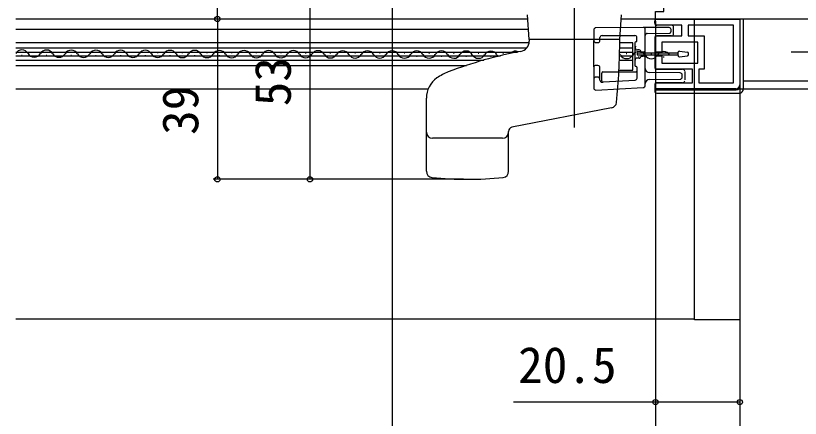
# Model space of a CAD drawing. Units: millimetres, scale not verified. Extents: x -525 to 525, y -783 to 777.
# Drawn here: x 1.5 to 192.2, y -631.8 to -533.8 of the extents above; entities that cross this region are included whole.
import ezdxf
from ezdxf.enums import TextEntityAlignment as Align

# ---------------------------------------------------------------- set-up
doc = ezdxf.new("R2010")
doc.units = ezdxf.units.MM
doc.header["$LTSCALE"] = 4
for name, color, linetype in [('0-2_YKK_11', 7, 'Continuous'), ('0-4_YKK_12', 2, 'Continuous'), ('0-5_YKK_13', 4, 'Continuous'), ('0-7_YKK_D', 6, 'Continuous')]:
    doc.layers.add(name, color=color, linetype=linetype)
doc.styles.add('ＭＳ ゴシック', font='')
doc.styles.get('ＭＳ ゴシック').set_extended_font_data('MS Gothic')

msp = doc.modelspace()

# ---------------------------------------------------------------- linework, layer by layer
at = {"layer": '0-2_YKK_11'}
for points in [[(216.2, -533.6), (216.2, -530.7), (210.2, -530.7), (210.2, -533.1), (211.8, -533.1), (211.8, -534.6), (197, -534.6), (197, -547.508), (197.25, -547.804), (197.5, -548.1), (197.5, -549.6), (195, -549.6), (195, -534.6), (157, -534.6), (157, -532.8), (159, -532.8), (159, -524.6), (162.3, -524.6)], [(157, -534.6), (177.5, -534.6), (177.5, -550.6)], [(176.5, -551.6), (157, -551.6), (157, -550.1), (166, -550.1), (166, -546.8), (157, -546.8), (157, -543.55), (158.5, -543.55), (158.5, -545.3), (167.3, -545.3), (167.3, -540.2), (158.5, -540.2), (158.5, -542.65), (157, -542.65), (157, -538.7), (163.4, -538.7), (163.4, -536.1), (157, -536.1), (157, -534.6)]]:
    msp.add_lwpolyline(points, dxfattribs=at)
msp.add_lwpolyline([(176, -550.1), (176, -536.1), (164.9, -536.1), (164.9, -538.7), (168.8, -538.7), (168.8, -546.8), (167.5, -546.8), (167.5, -550.1)], close=True, dxfattribs=at)
msp.add_arc((176.5, -550.6), 1, 270.00001, 359.99999, dxfattribs=at)
at = {"layer": '0-4_YKK_12'}
for p, q in [((137.305, -549.975), (137.305, -427.151)), ((125.956, -534.6), (1.5, -534.6)), ((157.5, -534.6), (148.655, -534.6)), ((1.5, -537.07), (126.128, -537.07)), ((1.5, -540.27), (126.291, -540.27)), ((126.278, -540.37), (1.5, -540.37)), ((1.5, -541.57), (125.753, -541.57)), ((148.292, -541.57), (151.5, -541.57)), ((151.5, -540.37), (148.303, -540.37)), ((151.5, -547.07), (151.5, -540.37)), ((1.5, -542.62), (123.43, -542.62)), ((1.5, -543.52), (119.301, -543.52)), ((2.869, -543.387), (3.069, -543.388)), ((5.871, -542.635), (6.071, -542.635)), ((8.869, -543.402), (9.069, -543.402)), ((11.871, -542.649), (12.071, -542.65)), ((14.869, -543.416), (15.069, -543.417)), ((17.871, -542.664), (18.071, -542.664)), ((20.869, -543.431), (21.069, -543.431)), ((23.871, -542.678), (24.071, -542.678)), ((26.869, -543.445), (27.069, -543.446)), ((29.871, -542.692), (30.071, -542.693)), ((32.869, -543.46), (33.069, -543.46)), ((35.871, -542.707), (36.071, -542.707)), ((38.869, -543.474), (39.069, -543.474)), ((41.871, -542.721), (42.071, -542.722)), ((44.869, -543.488), (45.069, -543.489)), ((47.871, -542.736), (48.071, -542.736)), ((50.869, -543.503), (51.069, -543.503)), ((53.871, -542.75), (54.071, -542.751)), ((56.869, -543.517), (57.069, -543.518)), ((59.871, -542.765), (60.071, -542.765)), ((62.869, -543.532), (63.069, -543.532)), ((65.871, -542.779), (66.071, -542.779)), ((68.869, -543.546), (69.069, -543.547)), ((71.871, -542.793), (72.071, -542.794)), ((74.869, -543.561), (75.069, -543.561)), ((77.871, -542.808), (78.071, -542.808)), ((80.869, -543.575), (81.069, -543.576)), ((83.871, -542.822), (84.071, -542.823)), ((89.871, -542.837), (90.071, -542.837)), ((95.871, -542.851), (96.071, -542.852)), ((101.871, -542.866), (102.071, -542.866)), ((107.871, -542.88), (108.071, -542.88)), ((113.871, -542.894), (114.071, -542.895)), ((119.871, -542.909), (120.071, -542.909)), ((148.254, -543.52), (151.5, -543.52)), ((148.275, -542.62), (151.5, -542.62)), ((149.871, -542.981), (150.071, -542.982)), ((155.871, -542.995), (156.071, -542.996)), ((1.5, -544.57), (115.297, -544.57)), ((86.869, -543.589), (87.069, -543.59)), ((92.869, -543.604), (93.069, -543.604)), ((98.869, -543.618), (99.069, -543.619)), ((104.869, -543.633), (105.069, -543.633)), ((110.869, -543.647), (111.069, -543.648)), ((116.869, -543.662), (117.069, -543.662)), ((148.223, -544.57), (151.5, -544.57)), ((152.869, -543.748), (153.069, -543.749)), ((158.869, -543.763), (159.069, -543.763)), ((1.5, -545.87), (111.083, -545.87)), ((148.119, -547.07), (151.5, -547.07)), ((178.4, -549.6), (195.5, -549.6)), ((1.5, -551.57), (101.758, -551.57)), ((166.5, -607.6), (1.5, -607.6))]:
    msp.add_line(p, q, dxfattribs=at)
for centre, start, end in [((2.968, -543.846), 29.06471, 150.65963), ((5.972, -542.176), 209.06471, 330.65963), ((8.968, -543.86), 29.06471, 150.65963), ((11.972, -542.191), 209.06471, 330.65963), ((14.968, -543.875), 29.06471, 150.65963), ((17.972, -542.205), 209.06471, 330.65963), ((20.968, -543.889), 29.06471, 150.65963), ((23.972, -542.22), 209.06471, 330.65963), ((26.968, -543.904), 29.06471, 150.65963), ((29.972, -542.234), 209.06471, 330.65963), ((32.968, -543.918), 29.06471, 150.65963), ((35.972, -542.249), 209.06471, 330.65963), ((38.968, -543.933), 29.06471, 150.65963), ((41.972, -542.263), 209.06471, 330.65963), ((44.968, -543.947), 29.06471, 150.65963), ((47.972, -542.278), 209.06471, 330.65963), ((50.968, -543.962), 29.06471, 150.65963), ((53.972, -542.292), 209.06471, 330.65963), ((56.968, -543.976), 29.06471, 150.65963), ((59.972, -542.306), 209.06471, 330.65963), ((62.968, -543.99), 29.06471, 150.65963), ((65.972, -542.321), 209.06471, 330.65963), ((68.968, -544.005), 29.06471, 150.65963), ((71.972, -542.335), 209.06471, 330.65963), ((74.968, -544.019), 29.06471, 150.65963), ((77.972, -542.35), 209.06471, 330.65963), ((80.968, -544.034), 29.06471, 150.65963), ((83.972, -542.364), 209.06471, 330.65963), ((86.968, -544.048), 29.06471, 150.65963), ((89.972, -542.379), 209.06471, 330.65963), ((92.968, -544.063), 29.06471, 150.65963), ((95.972, -542.393), 209.06471, 330.65963), ((98.968, -544.077), 29.06471, 150.65963), ((101.972, -542.407), 209.06471, 330.65963), ((104.968, -544.091), 29.06471, 150.65963), ((107.972, -542.422), 209.06471, 330.65963), ((110.968, -544.106), 29.06471, 150.65963), ((113.972, -542.436), 209.06471, 330.65963), ((116.968, -544.12), 29.06471, 150.65963), ((119.972, -542.451), 209.06471, 224.49272), ((122.968, -544.135), 65.49241, 137.54676), ((146.968, -544.192), 29.06471, 40.96856), ((149.972, -542.523), 209.06471, 330.65963), ((152.968, -544.207), 29.06471, 150.65963), ((155.972, -542.537), 209.06471, 330.65963), ((158.968, -544.221), 29.06471, 150.65963)]:
    msp.add_arc(centre, 1.718, start, end, dxfattribs=at)
at = {"layer": '0-5_YKK_13'}
for p, q in [((137.305, -560.974), (137.305, -505.6)), ((148.305, -539.6), (148.725, -533.6)), ((156.8, -535.6), (156.8, -535.1)), ((177.6, -550.8), (177.6, -534.6)), ((142, -537.22), (142, -539.82)), ((160.304, -536.675), (154.004, -536.62)), ((154.5, -541.234), (154.5, -537.12)), ((160.9, -536.1), (157.3, -536.1)), ((160.8, -537.569), (160.8, -537.175)), ((161.4, -538.2), (161.4, -536.6)), ((126.305, -539.6), (126.305, -540.003)), ((148.305, -539.6), (126.305, -539.6)), ((143.5, -539.82), (143.5, -539.12)), ((144, -538.62), (152, -538.62)), ((152.5, -539.82), (152.5, -539.12)), ((154.996, -538.116), (160.304, -538.069)), ((156.8, -539.2), (156.8, -546.3)), ((160.9, -538.7), (157.3, -538.7)), ((142, -546.22), (142, -539.82)), ((142.5, -540.32), (142.873, -540.32)), ((142.873, -540.32), (143, -540.32)), ((152, -540.412), (152, -545.821)), ((152.127, -541.234), (152.092, -541.62)), ((154.5, -542.146), (154.5, -541.234)), ((162.504, -542.9), (152.504, -542.9)), ((152.522, -542.12), (152.593, -542.12)), ((152.593, -542.12), (152.592, -542.12)), ((153, -542.12), (152.593, -542.12)), ((153.5, -542.62), (153.5, -542.644)), ((154, -542.644), (153.5, -542.644)), ((153.5, -542.644), (153.5, -542.9)), ((153.5, -543.3), (153.5, -543.596)), ((154, -542.644), (154, -542.9)), ((154, -543.3), (154, -543.596)), ((154.5, -542.943), (154.5, -542.146)), ((154.5, -543.297), (154.5, -542.943)), ((154.5, -544.094), (154.5, -543.297)), ((162.504, -543.505), (162.504, -542.695)), ((162.846, -542.398), (164.746, -542.665)), ((162.846, -543.802), (164.746, -543.535)), ((165.004, -543.238), (165.004, -542.962)), ((190, -542.6), (220, -542.6)), ((152.593, -544.12), (152.522, -544.12)), ((153.5, -543.596), (153.5, -543.62)), ((153.5, -543.596), (154, -543.596)), ((154.5, -545.006), (154.5, -544.094)), ((154.5, -550.79), (154.5, -545.006)), ((142, -546.22), (142, -549.22)), ((142.961, -545.92), (142.3, -545.92)), ((143, -545.92), (142.961, -545.92)), ((143.5, -549.46), (143.5, -546.42)), ((152.567, -547.753), (152.567, -546.42)), ((157.3, -546.8), (163.6, -546.8)), ((142, -549.22), (142, -551.393)), ((142.873, -548.72), (142.5, -548.72)), ((142.956, -548.72), (142.873, -548.72)), ((143.933, -549.648), (143.933, -547.753)), ((144.233, -547.453), (152.267, -547.453)), ((152.503, -547.817), (152.567, -547.753)), ((152.503, -548.976), (152.503, -547.817)), ((163.004, -547.694), (155.491, -547.629)), ((155.491, -549.311), (163.004, -549.246)), ((163.5, -548.746), (163.5, -548.194)), ((164.1, -547.4), (164.1, -549.4)), ((144.026, -549.96), (144.248, -549.948)), ((144.248, -549.948), (144.313, -549.88)), ((144.313, -549.88), (152.029, -549.476)), ((156.8, -550.6), (156.8, -552.1)), ((163.6, -550.1), (157.3, -550.1)), ((142.526, -551.892), (154.026, -551.29)), ((156.8, -551.8), (176.6, -551.8)), ((157.3, -552.6), (177.4, -552.6)), ((101.305, -571.638), (101.305, -553.855)), ((146.319, -556.213), (122.114, -560.942)), ((121.305, -571.638), (121.305, -561.924)), ((119.805, -563.6), (102.805, -563.6))]:
    msp.add_line(p, q, dxfattribs=at)
for points in [[(148.305, -539.6), (126.305, -539.6), (125.886, -533.6)], [(178.4, -551.6), (178.4, -534.6), (157.3, -534.6)], [(154.004, -536.62), (154, -536.62), (142.496, -536.72)], [(152.504, -542.9), (152.504, -543.3), (162.504, -543.3)], [(153, -544.12), (152.593, -544.12), (152.592, -544.12)]]:
    msp.add_lwpolyline(points, dxfattribs=at)
msp.add_lwpolyline([(166.5, -534.6), (177.5, -534.6), (177.5, -607.8), (166.5, -607.8)], close=True, dxfattribs=at)
for centre, radius, start, end in [((157.3, -535.1), 0.5, 90, 180), ((157.3, -535.6), 0.5, 180, 270), ((142.5, -537.22), 0.5, 90.5, 180), ((154, -537.12), 0.5, 0, 89.5), ((160.3, -537.175), 0.5, 0, 89.5), ((160.3, -537.569), 0.5, 270.5, 0), ((160.9, -536.6), 0.5, 0, 90), ((-1.695, -539.6), 150, 354.14801, 0), ((155, -538.616), 0.5, 90.5, 180), ((157.3, -539.2), 0.5, 90, 180), ((160.9, -538.2), 0.5, 270, 0), ((123.805, -540.003), 2.5, 280.59956, 0), ((142.5, -539.82), 0.5, 180, 270), ((142.66, -640.754), 100, 100.59956, 111.12437), ((153, -542.62), 0.5, 0, 90), ((154.001, -542.145), 0.499, 269.86814, 359.86749), ((162.804, -542.695), 0.3, 82, 180), ((162.804, -543.505), 0.3, 180, 278), ((164.704, -542.962), 0.3, 0, 82), ((164.704, -543.238), 0.3, 278, 0), ((152.522, -544.62), 0.5, 90.00106, 180.00113), ((153, -543.62), 0.5, 270, 0), ((154.001, -544.095), 0.499, 0.13256, 90.13181), ((142.3, -546.22), 0.3, 90, 180), ((155.5, -546.629), 1, 180, 269.5), ((157.3, -546.3), 0.5, 180, 270), ((163.6, -547.3), 0.5, 0, 90), ((107.305, -553.855), 6, 124.8499, 180), ((111.305, -559.6), 13, 111.12437, 124.8499), ((142.5, -549.22), 0.5, 90, 180), ((152.003, -548.976), 0.5, 273.00166, 359.99834), ((163, -548.194), 0.5, 0, 89.5), ((163, -548.746), 0.5, 270.5, 0), ((154, -550.79), 0.5, 273, 0), ((155.5, -550.311), 1, 90.5, 180), ((157.3, -550.6), 0.5, 90, 180), ((163.6, -549.6), 0.5, 270, 0), ((176.6, -550.8), 1, 270, 0), ((142.5, -551.393), 0.5, 180, 273), ((157.3, -552.1), 0.5, 180, 270), ((177.4, -551.6), 1, 270, 0), ((146.031, -554.741), 1.5, 281.05459, 354.14801), ((102.805, -562.1), 1.5, 180, 270), ((119.805, -562.1), 1.5, 270, 0), ((122.305, -561.924), 1, 101.05459, 180), ((102.805, -571.638), 1.5, 180, 263.78381), ((119.805, -571.638), 1.5, 276.21619, 0), ((111.305, -493.6), 80, 263.78381, 276.21619)]:
    msp.add_arc(centre, radius, start, end, dxfattribs=at)
for centre, major_axis, ratio, start_param, end_param in [((144, -539.12), (0.354, -0.354), 0.999924, 2.3562326, 3.9269527), ((152, -539.12), (-0.354, -0.354), 0.999924, 2.3562326, 3.9269527), ((143, -539.82), (0.5, 0), 0.999962, 4.712389, 6.2831853), ((152.3, -540.412), (-0.212, 0.212), 0.999924, 5.6652293, 7.0685454), ((152.592, -541.62), (-0.337, 0.369), 0.999579, 0.8308003, 2.4007602), ((152.2, -539.82), (-0.212, 0.212), 0.999924, 2.5236367, 3.9269527), ((143, -546.42), (0.5, 0), 0.999962, 6.2831853, 7.8539816), ((152.3, -545.821), (-0.212, -0.212), 0.999924, 5.4978252, 7.0138864), ((152.267, -546.42), (-0.212, -0.212), 0.999924, 2.3562326, 3.8722937), ((142.956, -549.22), (0.5, 0), 0.999962, 6.2831853, 7.8539816), ((144.233, -547.753), (0.212, -0.212), 0.999924, 2.3562326, 3.9269527), ((152.267, -547.753), (-0.212, -0.212), 0.999924, 2.3562326, 3.9269527), ((144, -549.46), (0.344, 0.363), 0.99992, 2.3300547, 3.9531306), ((144.233, -549.648), (0.207, 0.218), 0.99992, 2.3300547, 3.9531306)]:
    msp.add_ellipse(centre, major_axis=major_axis, ratio=ratio, start_param=start_param, end_param=end_param, dxfattribs=at)
at = {"layer": '0-7_YKK_D'}
for p, q in [((50.503, -534.6), (50.503, -419.6)), ((73.003, -520.6), (73.003, -573.6)), ((93.003, -520.598), (93.003, -683.6)), ((92.003, -534.6), (49.503, -534.6)), ((50.503, -534.6), (50.503, -573.6)), ((157, -535.1), (157, -628.8)), ((157, -551.85), (157, -706.1)), ((157, -552.1), (157, -706.1)), ((157, -552.1), (157, -683.6)), ((177.498, -552.6), (177.498, -661.1)), ((177.498, -552.6), (177.498, -661.1)), ((177.5, -551.6), (274, -551.6)), ((92.003, -573.6), (49.503, -573.6)), ((110.305, -573.6), (72.003, -573.6)), ((177.498, -593.6), (177.498, -628.8))]:
    msp.add_line(p, q, dxfattribs=at)
msp.add_lwpolyline([(177.498, -627.8), (157, -627.8), (122.495, -627.8)], dxfattribs=at)
for centre in [(50.503, -534.6), (50.503, -534.6), (50.503, -573.6), (73.003, -573.6), (157, -627.8), (177.498, -627.8)]:
    msp.add_circle(centre, 0.637, dxfattribs=at)

# ---------------------------------------------------------------- texts
at = {"layer": '0-7_YKK_D', "style": 'ＭＳ ゴシック'}
for s, p in [('53', (71.003, -555.827)), ('39', (48.503, -562.793))]:
    msp.add_text(s, height=8.798, rotation=90, dxfattribs=at).set_placement(p, align=Align.BOTTOM_LEFT)
msp.add_text('20.5', height=8.798, dxfattribs=at).set_placement((123.609, -625.8), align=Align.BOTTOM_LEFT)

doc.saveas('drawing.dxf')
